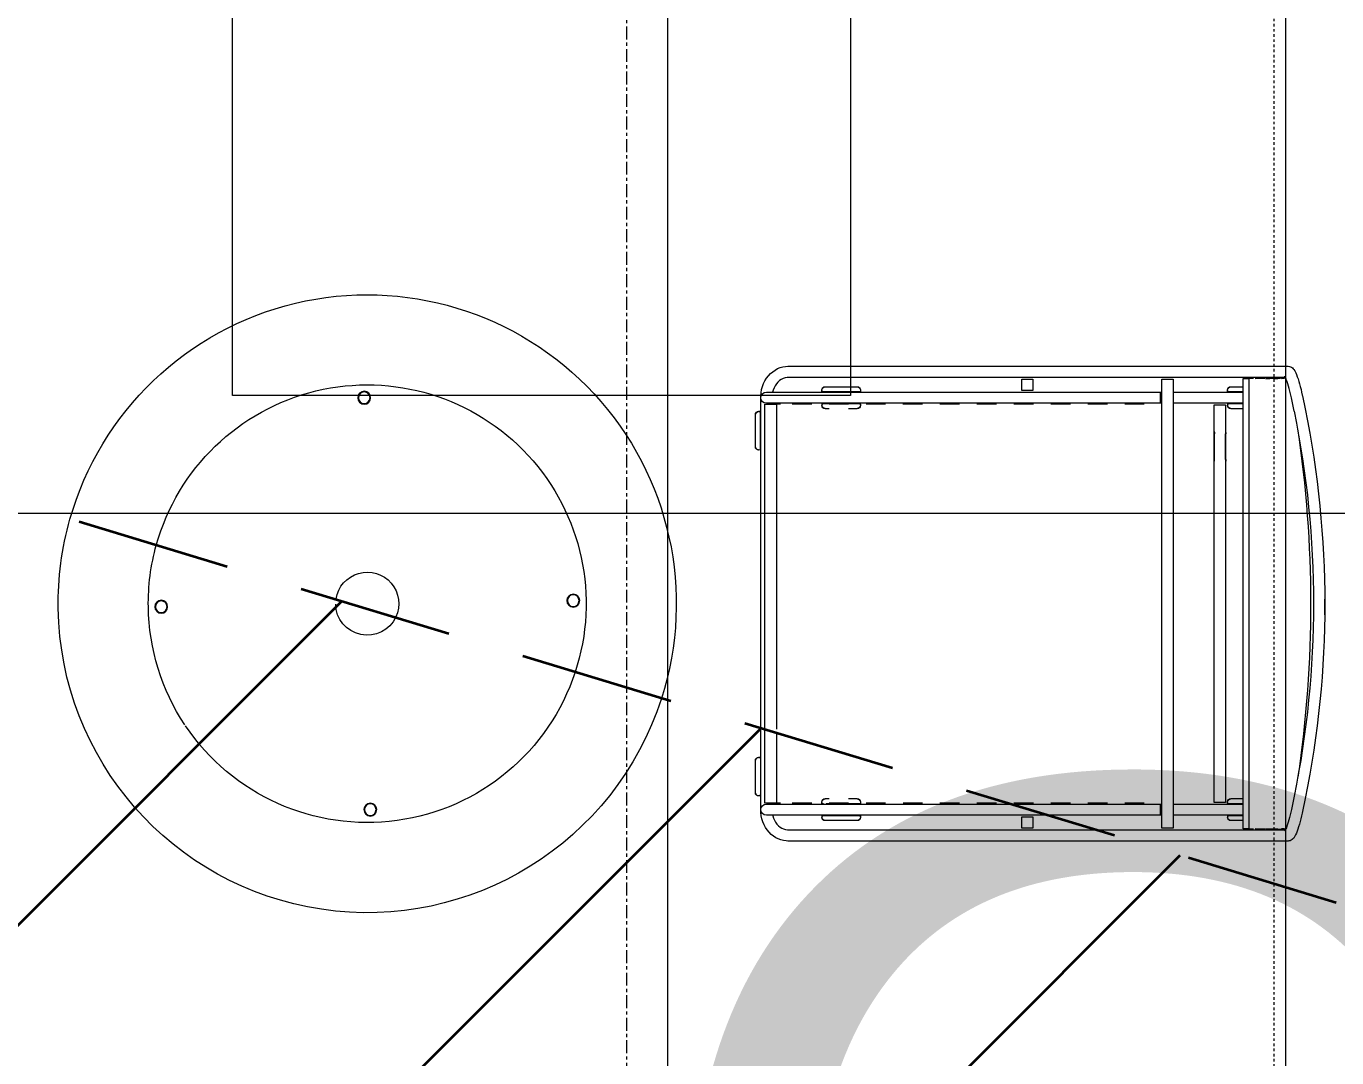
# Model space of a CAD drawing. Header units: inches. Extents: x 3268 to 7018, y 976 to 6708.
# Drawn here: x 5432.1 to 5482.9, y 1843.4 to 1883.5 of the extents above; entities that cross this region are included whole.
import ezdxf

# ---------------------------------------------------------------- set-up
doc = ezdxf.new("R2010")
doc.units = ezdxf.units.IN
doc.header["$MEASUREMENT"] = 0
for name, pattern in [('_Hidden Lines', [0.125, 0.0625, -0.0625]), ('Grid Line 1_2_', [0.8749999999999999, 0.4999999999999999, -0.125, 0.125, -0.125]), ('IMPORT-DASHED _2_', [8.999999999999996, 5.999999999999998, -2.999999999999999])]:
    doc.linetypes.add(name, pattern=pattern)
for name, color, linetype, lineweight in [('A-DETL', 90, 'Continuous', 9), ('C-ESMT-STBK', 4, 'IMPORT-DASHED _2_', 35), ('G-ANNO-TEXT', 231, 'Continuous', 9), ('L-PVMT-CONC-HATC', 252, 'Continuous', 15), ('L-PVMT-HATCH BOUND NPLOT', 45, 'Continuous', 15), ('L-SITE-FURN', 2, 'Continuous', 15), ('S-GRID', 1, 'Continuous', 9), ('site_dwg', 8, 'Continuous', 9)]:
    doc.layers.add(name, color=color, linetype=linetype, lineweight=lineweight)
doc.styles.add('Arial', font='arial.ttf', dxfattribs={"height": 36})

# ---------------------------------------------------------------- blocks, each defined once
blk = doc.blocks.new('site_dwg_Parc Centre Table-V236-Overall Retail Plan Opt 2')
at = {"layer": 'L-SITE-FURN', "color": 10}
for centre, radius in [((0, 7.999999998137354), 0.2500000000000009), ((0, 7.999999998137354), 0.2265650000000007), ((0, 7.999999998137354), 0.2265650000000007), ((-7.99999999674037, 0), 0.2500000000000009), ((-7.99999999674037, 0), 0.2265650000000008), ((-7.99999999674037, 0), 0.2265650000000008), ((8.000000003725289, 0), 0.2500000000000018), ((8.000000003725289, 0), 0.2265650000000008), ((8.000000003725289, 0), 0.2265650000000008), ((0, -8.00000000093132), 0.2500000000000002), ((0, -8.00000000093132), 0.2265650000000007), ((0, -8.00000000093132), 0.2265650000000007)]:
    blk.add_circle(centre, radius, dxfattribs=at)
for radius, start, end in [(11.99999999999999, 16.73228217989292, 198.7236921259378), (8.499999999999993, 16.38939821323646, 199.1046952971192), (8.499999999999993, 16.38939821323646, 199.1046952971192), (12.00000000000001, 359.9999999999996, 16.73228217989289), (8.500000000000004, 359.9999999999996, 16.38939821323644), (8.500000000000004, 359.9999999999996, 16.38939821323644), (1.225000000000001, 9.733454781905465, 205.6785481704834), (1.225000000000001, 9.733454781905465, 205.6785481704834), (11.99999999999999, 198.7236921259378, 359.9999999999993), (1.225, 205.6785481704833, 359.9999999999993), (1.225, 205.6785481704833, 359.9999999999993), (8.500000000000004, 327.2727272727267, 359.9999999999993), (8.500000000000004, 327.2727272727267, 359.9999999999993), (8.499999999999993, 199.1046952971192, 326.9453647495587), (8.499999999999993, 199.1046952971192, 326.9453647495587)]:
    blk.add_arc((0, 0), radius, start, end, dxfattribs=at)
blk = doc.blocks.new('site_dwg_Parc Centre Chair-V237-Overall Retail Plan Opt 2')
at = {"layer": 'L-SITE-FURN', "color": 10}
for p, q in [((-5.15210960805416, 144.8600769862532), (2.092509403824806, 144.8600769862532)), ((-105.3749999999782, 38.52910389877251), (-105.3749999999782, 126.6367470548048)), ((105.0000000447035, 111.662467494607), (105.0000000447035, 109.5102025195956)), ((-98.69507284461359, 100.0222348720381), (-98.69507284460268, 106.8864482269182)), ((-98.62499999999999, 106.8864482045174), (-98.62499999999999, 74.15337688475846)), ((-93.37499999999999, 74.15337686240672), (-93.37499999999999, 106.8864481821656)), ((93.30492715538638, 100.0222348720326), (93.3049271553973, 106.8864482269182)), ((93.37499999999999, 106.8864482045174), (93.37499999999999, 74.15337688475846)), ((98.62500004470347, 74.15337686240672), (98.62500004470347, 106.8864481821656)), ((-98.94305960832934, 99.52610816811465), (-99.58202134071688, 99.52610816811465)), ((-98.62499999999999, 99.91365724056958), (-98.74374702572821, 99.96986766904591)), ((-98.73736099898814, 99.97681114822625), (-98.69814531505106, 100.0194497331977)), ((-93.26318013668059, 99.9582953006029), (-93.37499999999999, 99.91486450284718)), ((-93.0569403916379, 99.52610816811465), (-92.41779573259554, 99.52610816811465)), ((67.12500004470347, 98.7011681422591), (79.12499999999999, 98.7011681422591)), ((67.12499999999999, 98.64116813242434), (79.12499999999999, 98.64116813242434)), ((93.05694039167064, 99.52610819046639), (92.41797870398658, 99.52610819046093)), ((93.37500004470347, 99.91365724056958), (93.25625292956828, 99.96986766904591)), ((93.26263900101183, 99.97681114822625), (93.30185464024542, 100.0194497331977)), ((98.73681986331938, 99.9582953006029), (98.62500004470347, 99.91486450284718)), ((98.94305965306556, 99.52610816811465), (99.58220426739352, 99.52610816811465)), ((65.98043887317179, 93.33116814494132), (80.27772948145865, 93.33116814494132)), ((67.12500004470347, 93.39035830646752), (79.12499999999999, 93.39035830646752)), ((-110.6249999999782, 55.84791749603755), (-110.6249999999891, -100.1555052324638)), ((-93.37499999997816, -99.47116796667432), (-93.37499999998907, -1.056755751960736)), ((-98.94305960832934, -71.47389183188533), (-99.58220422266821, -71.47389183188533)), ((-93.05694034693441, -71.47389180953358), (-93.37499995528559, -71.47389180952813)), ((-93.28729726374148, -71.88685204088686), (-93.37500004470347, -71.86048860847949)), ((-93.293896034349, -71.92328841979905), (-93.30492706594667, -71.97010157252406)), ((-93.30492706594667, -71.97010157252406), (-93.30492706595759, -87.49423745092643)), ((-92.41797865925035, -71.47389178718184), (-93.05694034693441, -71.47389178718184)), ((93.05694034696715, -71.47389183188533), (92.41779577734268, -71.47389183188533)), ((98.71270278096198, -71.88685204088686), (98.62500004470347, -71.86048863083123)), ((99.58202129604614, -71.47389183188533), (98.94305960835116, -71.47389183187987)), ((-98.94305960831842, -89.47389183188533), (-99.5820212960134, -89.47389183187987)), ((-98.73736095428465, -89.02318882942198), (-98.69814531505106, -88.9805502668023)), ((-93.26318013668059, -89.04170467704533), (-93.37499999999999, -89.08513549715279)), ((-93.05694034693441, -89.47389180952813), (-93.37499999998907, -89.47389180953358)), ((-93.30492706594667, -88.97768202419137), (-93.27454903720717, -89.02372752870177)), ((-93.06881582735876, -88.95253305132245), (-93.06351274250845, -89.185348458539)), ((-93.06351274250845, -89.185348458539), (-93.05694034693441, -89.47389180952813)), ((-93.05694034693441, -89.47389180952813), (-92.41779573259554, -89.47389180952813)), ((93.05694034697807, -89.47389183187987), (92.41797865929401, -89.47389183188533)), ((93.37499999999999, -89.0863427594304), (93.25625292956828, -89.03013233095406)), ((93.26263904571532, -89.02318882942198), (93.3018546849489, -88.9805502668023)), ((98.73681986331938, -89.04170467704533), (98.62499999999999, -89.08513549715279)), ((98.94305960836208, -89.47389180953358), (99.58220422269004, -89.47389180953358)), ((-93.37499999997816, -115.3338918238387), (-93.37499999997816, -99.47116796667432)), ((-92.99999999999999, -108.7986343055963), (-92.99999999999999, -110.5939706414938)), ((92.99999999999999, -108.7986343055963), (92.99999999999999, -110.5939706414938)), ((-92.9999999552965, -112.7088918238878), (-93.37500004470347, -112.7088918238878)), ((-58.52558670064899, -116.0187544002692), (93.0000000447253, -116.0187544002583)), ((93.37500004470347, -112.7088918238878), (93.00000004470347, -112.7088918238878)), ((-89.62499999997816, -118.2769514545307), (-89.62499999998907, -118.9160960465124)), ((-72.0757029801607, -118.0712527781725), (-72.11834152042864, -118.0320371612906)), ((-72.01254902780055, -117.9588918238878), (-72.06875950098036, -118.0776388719678)), ((-71.62499999998907, -118.2769514545362), (-71.62499999998907, -118.9159131422148)), ((71.6250000000109, -118.2769514321735), (71.62500000002181, -118.9160960465178)), ((89.17429701983927, -118.0712528005242), (89.13165843486784, -118.0320371612906)), ((89.23745092749594, -117.9588918015361), (89.18124054372309, -118.0776388719678)), ((89.62500000002181, -118.2769514545307), (89.62500000002181, -118.9159131422148))]:
    blk.add_line(p, q, dxfattribs=at)
at = {"layer": 'L-SITE-FURN', "color": 10, "flags": 128}
for points in [[(-90.77290821074347, 135.6949124113271), (-96.91598054764471, 134.4415417761156), (-97.62540552017889, 134.2937403247306), (-98.96581909058294, 133.9975902736732), (-100.2815961241504, 133.6845490113446), (-101.558408662655, 133.3578752205267), (-102.7832608669887, 133.0206164494702), (-103.9443821757923, 132.6755243763873), (-105.0318221300622, 132.3247087598392), (-106.0383843630334, 131.968969456906), (-106.9613782614251, 131.606308579494), (-107.8066007047782, 131.2279690951654), (-108.5996329039226, 130.804939493586), (-109.2361529767295, 130.375674314846), (-109.630794659246, 130.033511549278), (-109.9775705784341, 129.6441143230095), (-110.2702798247228, 129.1915848702738), (-110.4907820820699, 128.6668947414), (-110.6099520921489, 128.0887343287959), (-110.6249999999891, 127.794452078695), (-110.6249999999782, 126.8913959339752), (-110.6249999999782, 55.84791749603755)], [(-57.93745625993324, -117.9588918238332), (96.0000000000109, -117.9588918238387), (96.83152838052409, -117.9384794085672), (98.31162124874389, -117.8002607970884), (99.76960632207191, -117.5324468537674), (101.1900523156037, -117.137286543797), (102.5581654161324, -116.6182548924789), (103.8594558388213, -115.9801257401214), (105.0798734575728, -115.2290366067991), (106.2059940397848, -114.3725502714023), (107.2252615839352, -113.4196849911859), (108.1262827366809, -112.3808754756555), (108.8991392701973, -111.267831288229), (109.5356658250312, -110.0932796000943), (110.0296290367951, -108.870613194953), (110.3767636120538, -107.6135022639737), (110.5746630728354, -106.3355427011356), (110.6250000000218, -105.2819801643), (110.6250000000218, -100.1555052101175), (110.6250000000218, 126.8913959339752), (110.6250000000218, 127.7944520339861), (110.5550550520529, 128.4268960208192), (110.383653178822, 128.9559211582436), (110.1397262960891, 129.4138657898202), (109.8445484787444, 129.8068649545803), (109.5015605092267, 130.1546652317593), (109.0853602588395, 130.4881428704211), (108.5178877115359, 130.8529877141663), (107.6336692124823, 131.3101347238316), (106.7893343567957, 131.6772288233533), (105.7856624275664, 132.0616309270754), (104.7213581353535, 132.4279967621514), (103.5898555219282, 132.7838106751933), (102.3942131996264, 133.1304897889986), (101.142730951331, 133.4668527693102), (99.84646068515575, 133.7906147093072), (98.51808652282851, 134.0990018919601), (97.24291299284594, 134.3741891161098), (96.91598054768836, 134.4415417537584), (90.7729082107653, 135.6949124113216)], [(-89.7233734577894, 130.5508890375495), (-95.86644574999808, 129.2975183576345), (-97.15536260604857, 129.0237716808915), (-98.40060125291346, 128.7383818700909), (-99.60634897649287, 128.4411700218916), (-100.7545000612736, 128.136981010437), (-101.8271318525076, 127.8311853781342), (-102.8065751194954, 127.5298225879669), (-103.6756195127964, 127.2398109063506), (-104.4181503206491, 126.9691722169518), (-105.0207438021898, 126.727079719305), (-105.4756573587656, 126.523363173008), (-105.7844910621643, 126.3672379106283), (-105.9598506242037, 126.2658505663276), (-106.0178630501032, 126.228071808815), (-106.0224640667438, 126.2241754308343)], [(89.7233734577894, 130.5508890375495), (95.86644583940505, 129.2975183576345), (96.53336034715174, 129.1585735827684), (97.79303392767905, 128.8802593722939), (99.02480962872504, 128.587197907269), (100.2102909833193, 128.2839140519499), (101.3319184631109, 127.9752041772008), (102.3724771142006, 127.6663203164935), (103.3150615096092, 127.3631313443184), (104.1429642140865, 127.0724413096905), (104.8395122587681, 126.8025897592306), (105.3880303502083, 126.5645377412438), (105.7353404313326, 126.3935438767075), (105.9417048543691, 126.2771071046591), (106.0209283232689, 126.2253011092543), (106.0150128901005, 126.2303370013833)], [(-105.1528818905353, 126.6679064556956), (-105.0000000447035, 125.8977051749825), (-105.0000000447035, 124.6286621466279), (-105.375, 126.5178685113788)], [(-105.2786941677332, 125.1379868611693), (-105.2786941677332, 123.5285604447126), (-105, 121.3318760097027), (-105, 122.9413024485111), (-105.2786941677332, 125.1379868611693), (-105.1053218543529, 125.1592614948749)], [(105.375, 126.6064691618085), (105.375, -100.1555052325129), (105.375, -105.2819801643491), (105.3608205020428, -105.6872313916683), (105.2209383398294, -106.6131886616349), (104.9326789677143, -107.5213785097003), (104.5025500506163, -108.3923873528838), (103.9400898814201, -109.2112972363829), (103.2557150870561, -109.9664354100823), (102.460274040699, -110.6476757749915), (101.5654963105917, -111.2455129623413), (100.5844651311636, -111.7509766593575), (99.53182411193846, -112.1559558436274), (98.62499999999999, -112.3995553180575)], [(105.1526413410902, 126.6666944995522), (105, 125.8977051749825), (105, 124.6286621242761), (105.375, 126.5178685337305)], [(105.2786942124367, 125.1379869058728), (105.2786942124367, 123.5285604447126), (105.0000000447035, 121.3318760097027), (105.0000000447035, 122.9413024485111), (105.2786942124367, 125.1379869058728), (105.1053218543529, 125.1592614948749)], [(-105.1539507955313, 121.4348114132881), (-105.1539507955313, 119.4870695248246), (-105, 117.2955396920442), (-105, 119.2432815805077), (-105.1539507955313, 121.4348114132881), (-105.0142454355955, 121.4441595599055)], [(105.1539508402347, 121.4348114132881), (105.1539508402347, 119.4870695248246), (105, 117.295539714396), (105, 119.2432815805077), (105.1539508402347, 121.4348114132881), (105.014245480299, 121.4441595599055)], [(105, 112.4805505648255), (105.0612914711237, 114.6559335887432), (105.0612914711237, 116.9422218203544), (105.0000000447035, 114.7668388411403), (105.0000000447035, 112.4805505648255)], [(-104.9999999552965, 109.5102024972439), (-104.9999999552965, 106.8864482045174), (105, 106.8864482045174), (105, 109.5102025195956), (-104.9999999552965, 109.5102025195956), (-104.9999999552965, 111.6624675169587)], [(-101.1273621171713, 106.8864482268691), (-101.1273621171713, 101.0261081904173), (-101.1128357201815, 101.0261081904173)], [(-93.30492711067198, 106.8864482045174), (-93.30492711067198, 100.0223179534078), (-93.27454908192156, 99.97627249360083)], [(-90.88716427981852, 101.0261081904173), (-90.8726378828287, 101.0261081904173), (-90.8726378828287, 106.8864482045174)], [(90.8726378828287, 106.8864482268691), (90.8726378828287, 101.0261081904173), (90.887164324522, 101.0261081904173)], [(98.69507293403147, 106.8864482045174), (98.69507293403147, 100.0223179534078), (98.72545096278189, 99.97627249360083)], [(101.1128357648849, 101.026108212769), (101.1273621171713, 101.026108212769), (101.1273621171713, 106.8864482045174)], [(-99.58202134070596, 99.52610819046639), (-99.60030193625788, 99.52621509884737), (-99.61808972058496, 99.52654107664965)], [(-98.62499999998907, 99.52610819047185), (-98.94305960832934, 99.52610819046639), (-98.9364872127553, 99.81465154146098), (-98.93118417261938, 100.047466948683), (-98.89414197205404, 100.0464817062511), (-98.83367116748194, 100.0434581637873), (-98.77777183054785, 100.0389567465081), (-98.73293553291658, 100.0334674269452), (-98.70432592926225, 100.0275932774439), (-98.69509412346086, 100.021981291522)], [(-93.06881582736968, 100.0474669709802), (-93.06351278722285, 99.81465154141186), (-93.05694039165972, 99.52610816806553), (-93.37499999999999, 99.52610816806553)], [(80.2842925339937, 93.39116813242434), (92.62499999999999, 93.39116813242434), (92.62499999999999, 93.83476209640502), (92.62499999999999, 98.64116815477608), (-92.62499999999999, 98.64116815477608), (-92.62499999999999, 93.83476209640502), (-92.62499999999999, 93.39116815477608), (65.96570742130278, 93.39116815477608)], [(-92.41779573259554, 99.52610819046639), (-92.39969806372027, 99.52621509884737), (-92.38191023466787, 99.5265410766551)], [(92.41797870398658, 99.52610819046093), (92.3996980637421, 99.52621507649563), (92.38191027941501, 99.5265410766442)], [(93.3750000000109, 99.52610819046639), (93.05694039167064, 99.52610819046639), (93.06351278723376, 99.81465154146098), (93.06881582738059, 100.0474669486775), (93.10585802795684, 100.0464817062511), (93.16632883251803, 100.0434581637873), (93.22222816946304, 100.0389567465081), (93.26706446708339, 100.0334674269452), (93.29567411543029, 100.0275932774439), (93.30490587653911, 100.0219812915275)], [(98.9311841726303, 100.0474669262767), (98.93648725748061, 99.81465154141186), (98.94305965304373, 99.52610816806553), (98.62499999999999, 99.52610816806553)], [(99.58220426739352, 99.52610819046639), (99.6003019362797, 99.52621509885283), (99.6180897206177, 99.52654107664965)], [(65.9848535209894, 93.39554024487732), (66.21289944648741, 93.40234395861624), (66.62631310522555, 93.43257542699574), (67.12499999999999, 93.44903560727833), (79.12499999999999, 93.44903560727833)], [(-98.62499999997816, 68.90337688480757), (-98.62499999998907, 68.17439402644776), (-98.62499999998907, 16.26205784523881)], [(-98.62499999999999, 68.17439402639864), (-98.53555530309676, 68.21346965432166), (-98.27331666648386, 68.24988236278294), (-97.85615529119967, 68.28115066140889), (-97.31249999999999, 68.30514366924761), (-96.67939996719359, 68.3202262893319), (-95.9999999552965, 68.32537069916724), (-95.3205999881029, 68.3202262893319), (-94.68749999999999, 68.30514366924761), (-94.14384466409682, 68.28115063905715), (-93.72668328881262, 68.24988236278294), (-93.46444465219973, 68.2134696766734), (-93.37499999999999, 68.17439404875039)], [(-93.37499999998907, -1.056755751960736), (-93.37499999998907, 68.1743940487995), (-93.37499999997816, 68.90337688480757)], [(93.37499999999999, 68.90337688475846), (93.37499999999999, 68.17439402639864), (93.37499999999999, -99.47116796672343), (93.37499999999999, -115.3338918238878)], [(93.37499999999999, 68.17439402639864), (93.46444469690321, 68.21346965432166), (93.7266833335161, 68.24988236278294), (94.1438447088003, 68.28115066140889), (94.68749999999999, 68.30514364689587), (95.32060003280638, 68.3202262893319), (95.99999999999999, 68.32537069916724), (96.67940001189707, 68.3202262893319), (97.31249999999999, 68.30514366924761), (97.85615529119967, 68.28115063905715), (98.27331666648386, 68.24988236278294), (98.53555530309676, 68.2134696766734), (98.62499999999999, 68.17439404875039)], [(98.62500004470347, -115.3338918238878), (98.62500004470347, -99.47116796672343), (98.62500004470347, 68.17439404875039), (98.62500004470347, 68.90337686240672)], [(-92.99999999999999, 60.77884586155414), (-92.99999999999999, 51.79374405741691), (-92.99999999999999, 51.6643354743719)], [(92.99999999999999, 60.77884588390588), (92.99999999999999, 51.79374403506517), (92.99999999999999, 51.66433545202016)], [(-92.99999999999999, 43.55740070343017), (-92.99999999999999, 34.5722988769412), (-92.99999999999999, 34.44289031624793)], [(92.99999999999999, 43.55740070343017), (92.99999999999999, 34.57229889929294), (92.99999999999999, 34.44289031624793)], [(-98.62499995528559, -112.398599468117), (-98.86105611918173, -112.3507544248805), (-99.94338691232404, -112.0128419324264), (-100.9616946279784, -111.5727264806137), (-101.9005755185863, -111.0389902889183), (-102.746560111631, -110.421585895072), (-103.4883688688169, -109.7312699853883), (-104.116953894485, -108.9789018853953), (-104.62521252035, -108.1746968328407), (-105.0072815269123, -107.3276662006483), (-105.2574798613568, -106.4456964209185), (-105.3693927526365, -105.5368741750226), (-105.3749999999782, -105.2819801643), (-105.3749999999891, -100.1555052324638), (-105.3749999999782, 38.52910389877251)], [(-92.99999999999999, 26.33595556765794), (-92.99999999999999, 17.35085374116897), (-92.99999999999999, 17.22144515812397)], [(92.99999999999999, 26.33595556765794), (92.99999999999999, 17.35085371881723), (92.99999999999999, 17.22144515812397)], [(-98.62499999998907, 16.26205784523881), (-98.62499999997816, -99.47116796667432), (-98.62499999997816, -115.3338918238387)], [(-104.6100000142833, 8.891908183742997), (-104.6100000142942, 3.641908183742998), (-99.36000001429419, 3.641908183742998)], [(-99.36000001429419, 3.641908183742998), (-99.36000001428327, 8.891908183742997), (-104.6100000142833, 8.891908183742997)], [(-92.99999999999999, 9.114510409533976), (-92.99999999999999, 0.1294085830450058), (-92.99999999999999, 0)], [(92.99999999999999, 9.114510409533976), (92.99999999999999, 0.1294085830450058), (92.99999999999999, -2.235174179077148e-08)], [(104.6100000143051, 3.641908206045627), (104.6100000143051, 8.891908206045626), (99.3600000143051, 8.891908206045626), (99.3600000143051, 3.641908183693885), (104.6100000143051, 3.641908183693885)], [(-92.9999999552965, -8.106934770941733), (-92.9999999552965, -17.09203657507896), (-92.9999999552965, -17.22144518047571)], [(93.00000004470347, -8.10693474858999), (93.00000004470347, -17.09203657507896), (93.00000004470347, -17.22144513577222)], [(-92.99999999999999, -25.32837990671396), (-92.99999999999999, -34.31348173320293), (-92.99999999999999, -34.44289031624793)], [(92.99999999999999, -25.32837990671396), (92.99999999999999, -34.31348175555467), (92.99999999999999, -34.44289031624793)], [(-92.99999999999999, -42.54982506483793), (-92.99999999999999, -51.53492686897516), (-92.99999999999999, -51.6643354743719)], [(93.00000004470347, -42.54982506483793), (93.00000004470347, -51.5349268913269), (93.00000004470347, -51.6643354743719)], [(-92.99999999999999, -59.7712702229619), (-92.99999999999999, -68.75637204945086), (-92.99999999999999, -68.88578061014412)], [(92.99999999999999, -59.7712702229619), (92.99999999999999, -68.75637204945086), (92.99999999999999, -68.88578061014412)], [(-101.1128357201815, -72.9738918095827), (-101.1273620724678, -72.9738918095827), (-101.1273620724678, -87.97389178723095), (-101.1128357201815, -87.97389178723095)], [(-99.58220422266821, -71.47389180953358), (-99.60030189154348, -71.47399871790911), (-99.61808972059588, -71.47432471806859)], [(-98.9311841726303, -71.99525056779383), (-98.93648721277712, -71.76243518292902), (-98.94305960834025, -71.47389183193444), (-98.6249999552965, -71.47389183193444)], [(-98.69507288931707, -88.9777651056156), (-98.69507288930616, -71.97011505062981), (-98.74199491737089, -71.93608356262301), (-98.72644945978026, -71.9244029446945)], [(-93.06881582734785, -71.99525056774472), (-93.06351274250845, -71.76243518287991), (-93.05694034693441, -71.47389180953358)], [(-92.38191027938227, -71.47432471806859), (-92.39969810841284, -71.47399874026631), (-92.41797865925035, -71.47389178718184)], [(-90.8726378828287, -76.99271538108586), (-90.8726378828287, -72.97389178723095), (-90.88716427981852, -72.97389178723095)], [(90.887164324522, -72.9738918095827), (90.8726378828287, -72.9738918095827), (90.8726378828287, -76.99271538108586)], [(92.41779577734268, -71.47389183188533), (92.3996980637421, -71.47399874026631), (92.3819102794041, -71.47432471806313)], [(93.06881582736968, -71.99525056779383), (93.06351278722285, -71.76243518292902), (93.05694034695624, -71.47389183193444), (93.37500004470347, -71.47389183193444)], [(93.30492711069381, -88.9777651056156), (93.30492711069381, -71.97011505062436), (93.25800512732165, -71.93608356262301), (93.27355049552715, -71.9244029446945)], [(98.93118421733378, -71.99525056779383), (98.93648721277712, -71.76243518292902), (98.94305960834025, -71.4738918095827), (98.62500004470347, -71.4738918095827)], [(98.70610401034354, -71.9232884198427), (98.69507288932799, -71.97010159492491), (98.69507288932799, -88.97768204659222), (98.72545096278189, -89.02372752875088)], [(99.61808972062862, -71.47432474042033), (99.6003019362797, -71.47399874026631), (99.58202129604614, -71.47389183188533)], [(101.1128357201815, -87.97389183193444), (101.1273621171713, -87.97389183193444), (101.1273621171713, -72.97389178723095), (101.1128357201815, -72.97389178723095)], [(-92.99999999999999, -76.99271538108586), (-92.99999999999999, -85.97781720757483), (-92.99999999999999, -86.10722579061984)], [(92.99999999999999, -76.99271538108586), (92.99999999999999, -85.97781720757483), (92.99999999999999, -86.1072257682681)], [(-99.58202129600248, -89.47389178718184), (-99.6003018915544, -89.4737849011526), (-99.61808972058496, -89.47345890099312)], [(-98.62499999997816, -89.47389180953358), (-98.94305960832934, -89.47389180953358), (-98.9364872127553, -89.18534843618725), (-98.93118417261938, -88.95253305132245), (-98.89414197204313, -88.9535182713971), (-98.83367116748194, -88.95654181386088), (-98.77777178583345, -88.96104325349187)], [(-98.77777178583345, -88.96104325349187), (-98.73293553290567, -88.96653257305478), (-98.70432588456968, -88.97240670020436), (-98.69509416816435, -88.97801870847796)], [(-92.41779573259554, -89.47389180952813), (-92.39969806372027, -89.4737849011526), (-92.38191023466787, -89.47345892335032)], [(-90.88716423511504, -87.97389183193444), (-90.8726378828287, -87.97389183193444), (-90.8726378828287, -86.1072257682681)], [(90.8726378828287, -86.1072257682681), (90.8726378828287, -87.97389183193444), (90.88716427981852, -87.97389183193444)], [(92.41797865929401, -89.47389183188533), (92.39969810844558, -89.4737849011526), (92.3819102794041, -89.47345890099312)], [(93.3750000447253, -89.47389180953358), (93.05694034697807, -89.47389180952813), (93.06351274253028, -89.18534843618725), (93.0688158273915, -88.95253305131699), (93.10585798324244, -88.95351827140256), (93.16632883251803, -88.95654181386088), (93.22222816946304, -88.96104325349187), (93.2670644670943, -88.96653257305478), (93.2956740707268, -88.97240670020436), (93.30490583182471, -88.97801868612622)], [(98.9311841726303, -88.95253305137156), (98.93648721277712, -89.18534845858811), (98.94305960834025, -89.4738918095827), (98.62500004470347, -89.4738918095827)], [(99.58220422269004, -89.47389180953358), (99.60030189158714, -89.4737849011526), (99.6180897206177, -89.47345892335032)], [(-92.99999999999999, -94.21416053920983), (-92.99999999999999, -103.1992623656988), (-92.99999999999999, -103.3286709263921)], [(92.99999999999999, -94.21416053920983), (92.99999999999999, -103.1992623656988), (92.99999999999999, -103.3286709263921)], [(-110.6249999999891, -100.1555052324638), (-110.6249999999891, -105.2819801643), (-110.5979951172849, -106.0539769380793), (-110.4342324882527, -107.3279463797316), (-110.1241589337369, -108.5789549275741), (-109.671241119493, -109.7949756904945), (-109.079865396001, -110.9646636619673), (-108.3554540276309, -112.0769045501456), (-107.5046180337449, -113.1208061053858), (-106.5353038161884, -114.0857949479923), (-105.4568725973258, -114.9618038534627)], [(-105.4568725973258, -114.9618038534627), (-104.2800748050104, -115.7395071163282), (-103.016919091333, -116.4105496555021), (-101.6804651766906, -116.9677272587469), (-100.2845858037253, -117.4050975590453), (-98.84373584388594, -117.7180253639326), (-97.37275207041601, -117.9031810238466), (-95.99999999997816, -117.9588918238332), (-57.93745625993324, -117.9588918238332)], [(-60.17004777034526, -110.5939706414392), (-92.99999995528559, -110.5939706414447), (-92.99999995528559, -116.0187544002638), (-58.52558670064899, -116.0187544002692)], [(93.0000000447253, -116.0187544002583), (93.00000004471438, -110.5939706414447), (-58.47845779051567, -110.5939706414447)], [(-89.10364124178885, -118.2650759965181), (-89.33645662665366, -118.2703790366649), (-89.62499999999999, -118.2769514545798), (-89.62499999999999, -117.9588918238878)], [(-89.62499999998907, -118.9160960465124), (-89.62489306925634, -118.9341937377558), (-89.62456709144315, -118.9519815444455)], [(-72.1211267262588, -118.0289647131667), (-89.1287767588983, -118.0289647131667), (-89.16280826925139, -118.0758866965225), (-89.17448888717989, -118.0603413283334)], [(-88.12499999999999, -120.4467275217175), (-88.12499999999999, -120.4612539410591), (-73.12499999999999, -120.4612539410591), (-73.12499999999999, -120.4467275217175)], [(-71.62500004468164, -117.958891801487), (-71.62500004469256, -118.2769514545307), (-71.91354332863192, -118.2703790589676), (-72.14635880289278, -118.265075996469), (-72.14537353811464, -118.2280338182554), (-72.14234997331003, -118.1675629913316), (-72.13784855603079, -118.1116636543975), (-72.13235923645696, -118.0668273567662), (-72.12648506461481, -118.0382177307711), (-72.12087312339644, -118.0289859920249)], [(-71.62499999998907, -118.9159131422148), (-71.62510693071088, -118.9341937377558), (-71.62543290852408, -118.9519815667972)], [(72.1463588029146, -118.2650759965181), (71.91354337334631, -118.2703790590167), (71.62499999999999, -118.2769514322281), (71.62499999999999, -117.9588918238878)], [(71.6250000447253, -118.9160960465124), (71.62510693075454, -118.9341937377558), (71.62543290855682, -118.9519815444455)], [(72.07551111282008, -118.0603413283279), (72.08719177545207, -118.0758866965279), (72.11834152045047, -118.0320371388898), (89.12887327374118, -118.0320371388898)], [(73.12500004470347, -120.4467275217175), (73.12500004470347, -120.4612539410591), (88.12499999999999, -120.4612539410591), (88.12499999999999, -120.4467275440693)], [(89.12912692130702, -118.0289859920249), (89.12351489069259, -118.0382177307711), (89.11764076354301, -118.066827379118), (89.1121514439801, -118.1116636767492), (89.10764998199737, -118.1675629689744), (89.10462646187442, -118.2280337735519), (89.10364128650325, -118.2650760188207), (89.33645662666457, -118.2703790366158), (89.62500000002181, -118.2769514545307), (89.62500000002181, -117.9588918238387)], [(89.62500000002181, -118.9159131422148), (89.62489306927817, -118.934193715404), (89.62456709148681, -118.95198154444)]]:
    blk.add_lwpolyline(points, dxfattribs=at)
for points in [[(-105.0612914711237, 114.6559335663915), (-105, 112.4805505871773), (-105, 114.7668388411403), (-105.0612914711237, 116.9422218203544)], [(104.6250000447035, 68.90337688475846), (104.6250000447035, 74.15337688475846), (-104.625, 74.15337688475846), (-104.625, 68.90337688475846)]]:
    blk.add_lwpolyline(points, close=True, dxfattribs=at)
at = {"layer": 'L-SITE-FURN', "color": 10}
for centre, radius, start, end in [((0, -309.2295132279395), 454.0897107672926, 78.4688402691743, 101.531159694192), ((4.470348358154296e-08, -309.2294307053089), 448.8396299040457, 78.46884544236396, 101.531154557636), ((-2.820789813995361e-05, -413.986047886312), 552.2285268878792, 81.50895585287802, 98.42182215086625), ((-99.60001297295092, 101.0390935465693), 1.512878487691319, 180.4917886857532, 269.989056738435), ((-99.54299555718897, 101.0243585184216), 1.499698701978213, 179.9331543286035, 267.1298367828626), ((-93.11782054603098, 99.40495967119931), 0.6443734013667467, 85.63843134259743, 106.6495027717517), ((-92.3984945565462, 101.0375884696841), 1.511373856719696, 269.9543737267632, 359.56478090988), ((-92.457004442811, 101.0243585184216), 1.499698701983068, 272.8701631283136, 0.06684565360955659), ((66.81721687316893, 93.72848682850598), 4.982197312627298, 86.45820757647644, 99.58243239901385), ((79.44289608299731, 94.13531854748724), 4.576902952133486, 79.89101692512563, 93.98277636692633), ((92.39998707175253, 101.0390935465693), 1.512878486939317, 180.4917886057145, 269.989056738435), ((92.45700448751448, 101.0243585184216), 1.499698701978213, 179.9331543286035, 267.1298367828632), ((98.88217945396899, 99.40495967119931), 0.6443734013684133, 85.6384313425986, 106.6495027717511), ((99.60150548815726, 101.0375884696841), 1.511373856719681, 269.9543737267632, 359.56478090988), ((99.54299555718897, 101.0243585184216), 1.499698701980392, 272.8701631283133, 0.06684565360967626), ((66.40522603690623, 98.8965696170926), 5.55305661051406, 262.4883124783293, 277.4474965844498), ((79.49106489121912, 89.01849371194838), 4.445638867839188, 80.06250154827138, 94.7232232825234), ((79.84101618826388, 99.9614828377962), 6.610019421239008, 263.7813555604127, 276.2831160545116), ((-99.60150544345377, -72.98537211120127), 1.511373855967898, 89.9543737267635, 179.5647809098804), ((-99.54299555718897, -72.9721421599388), 1.49969870198284, 92.87016312831388, 180.0668456536092), ((-98.90497863292693, -71.14105689525603), 0.8545955637802443, 268.2427905895108, 284.0421402390015), ((-93.11782054603098, -71.35274329036473), 0.6443734013737976, 253.350497172028, 274.3615686396673), ((-92.39998707175253, -72.9868771880865), 1.512878488443172, 0.4917886857529703, 89.9890567384349), ((-92.457004442811, -72.9721421599388), 1.499698701977787, 359.9331543286032, 87.12983678286325), ((92.39849451184271, -72.98537211120127), 1.511373855216513, 89.95437372676345, 179.5647809098801), ((92.457004442811, -72.9721421599388), 1.499698701980306, 92.87016312831328, 180.0668456536093), ((93.09502136707304, -71.14105689525603), 0.8545955637794054, 268.2427905895109, 284.0421402390029), ((98.88217945396899, -71.35274329036473), 0.6443734013749574, 253.3504971720273, 274.361568639667), ((99.60001297295092, -72.9868771880865), 1.512878488443158, 0.4917886857529703, 89.98905673843544), ((99.54299555718897, -72.9721421599388), 1.499698701980217, 359.9331543286032, 87.12983678286355), ((-99.60001292824744, -87.9609064310789), 1.51287848769139, 180.4917886857532, 269.989056738435), ((-99.54299555718897, -87.97564148157834), 1.499698701977744, 179.9331543286035, 267.1298367828628), ((-93.11782054603098, -89.5950403511524), 0.6443734013576818, 85.63843134259805, 106.6495027717517), ((-92.3984945565462, -87.96241153031586), 1.511373856720037, 269.9543737267632, 359.56478090988), ((-92.457004442811, -87.97564148157834), 1.499698701982769, 272.8701631283137, 0.06684565360957052), ((92.39998707175253, -87.9609064310789), 1.512878486939317, 180.491788605715, 269.989056738435), ((92.457004442811, -87.97564148157834), 1.499698701977744, 179.9331543286035, 267.1298367828628), ((98.88217945396899, -89.5950403511524), 0.6443734013588502, 85.63843134259838, 106.6495027717522), ((99.60150548815726, -87.96241150796412), 1.511373856719866, 269.9543737267632, 359.56478090988), ((99.54299555718897, -87.97564148157834), 1.499698701980194, 272.8701631283137, 0.06684565360968389), ((-95.99999999999999, -115.3338918238878), 2.625000000000043, 180.0000000355735, 0), ((95.99999999999999, -115.3338918238878), 2.625000000000085, 180.0000000355735, 0), ((-88.11351969838141, -118.9353972896933), 1.511373856719653, 179.9543737267711, 269.5647808387338), ((-88.12674964964388, -118.8768873587251), 1.499698701979965, 182.870163128313, 270.0668456536202), ((-89.95783491432665, -118.2388704568148), 0.85459556369123, 358.242790598673, 14.0421402670435), ((-73.13798537850379, -118.933904774487), 1.512878488443051, 270.4917887657909, 359.989056729542), ((-73.1232503056526, -118.8768873587251), 1.499698701975527, 269.9331543285927, 357.1298368716865), ((73.13648030161856, -118.9353972896933), 1.511373856719425, 179.9543737267711, 269.5647808387342), ((73.12325035035609, -118.8768873810768), 1.499698701980136, 182.8701631283138, 270.0668456536202), ((71.29216508567332, -118.2388704121113), 0.8545955636621128, 358.2427905986731, 14.04214026704255), ((88.1120145767927, -118.933904774487), 1.512878488443051, 270.4917887657915, 359.989056729542), ((88.12674969434737, -118.8768873810768), 1.499698701975371, 269.9331543285932, 357.1298368716861)]:
    blk.add_arc(centre, radius, start, end, dxfattribs=at)
for centre, major_axis, ratio, start_param, end_param in [((-98.87507289648055, 100.0325036868453), (0.1800000000000537, 0), 0.08748866352632668, 1.887808886359502, 2.664986530857012), ((-93.12492710351943, 100.0325036868453), (0.1800000000000882, 0), 0.08748866352627552, 0.4766061227329479, 1.25378376723009), ((93.12492710351943, 100.0325036868453), (0.1800000000000134, 0), 0.08748866352634627, 1.887808886359343, 2.66498653085703), ((98.87507289648055, 100.0325036868453), (0.1799999999999925, 0), 0.08748866352632204, 0.4766061227329122, 1.253783767230082), ((-98.87507289648055, -71.98028735071419), (0.1800000000000536, 0), 0.0874886635253937, 3.618198776308566, 4.395376420819843), ((-93.12492710351943, -71.98028732836245), (0.1800000000000843, 0), 0.08748866352541283, 5.029401539950264, 5.806579184461035), ((93.12492714822291, -71.98028735071419), (0.1800000000000088, 0), 0.08748866352541548, 3.618198776308537, 4.395376420819769), ((98.87507289648055, -71.98028730601071), (0.17999999999999, 0), 0.08748866352545866, 5.029401539950195, 5.806579184461103), ((-98.87507289648055, -88.96749629080294), (0.1800000000000418, 0), 0.08748866352635588, 1.887808886362882, 2.664986530857147), ((-93.12492714822291, -88.96749631315468), (0.1800000000000863, 0), 0.08748866352632229, 0.8651949449799179, 1.253783767226574), ((-93.12492714822291, -88.96749631315468), (0.1800000000000882, 0), 0.08748866352631172, 0.476606122733581, 0.8651949449799774), ((93.12492714822291, -88.96749629080294), (0.1800000000000015, 0), 0.08748866352637547, 1.887808886362724, 2.664986530857166), ((98.87507289648055, -88.96749631315468), (0.1799999999999925, 0), 0.08748866352639217, 0.4766061227325854, 1.253783767226563), ((-89.11860448122023, -118.2089646980166), (0, 0.1799999999998436), 0.08748866352621101, 3.618198776316555, 4.395376420819103), ((-72.13139547407626, -118.2089646980166), (0, 0.1799999999998229), 0.08748866352601341, 1.887808886361475, 2.66498653086476), ((72.13139551877974, -118.2089647203684), (0, 0.1799999999998404), 0.08748866352642531, 3.61819877631745, 4.395376420816689), ((89.11860448122023, -118.2089647203684), (0, 0.1799999999998229), 0.08748866352601341, 1.887808886361475, 2.66498653086476)]:
    blk.add_ellipse(centre, major_axis=major_axis, ratio=ratio, start_param=start_param, end_param=end_param, dxfattribs=at)
blk = doc.blocks.new('site_dwg-12440225-Overall Retail Plan Opt 2')
at = {"layer": 'C-ESMT-STBK'}
h = blk.add_hatch(dxfattribs=at)
h.set_pattern_fill('FP_236', color=43, style=0, pattern_type=2)
h.set_pattern_definition([(41.19300000000002, (24349227.445, 9821790.73), (-9.878962955707756, 11.2874306606842), [])])
h.paths.add_polyline_path([(24340754.41764874, 9814238.256800799), (24341007.28369483, 9818038.207201697), (24340597.61508091, 9818336.289935663), (24339080.54507963, 9818175.041572), (24339041.04656363, 9818170.586227996), (24338991.68861391, 9818164.27902802), (24338951.70183868, 9818158.637384389), (24338912.96937073, 9818152.689061128), (24338874.36010189, 9818146.280125272), (24338835.87236292, 9818139.411975248), (24338797.50579851, 9818132.085986648), (24338766.50818425, 9818125.853604812), (24338766.89231019, 9818124.002092425), (24338807.18576453, 9818132.259389622), (24338846.06993594, 9818139.731584428), (24338885.04424, 9818146.727429258), (24338924.10287013, 9818153.245822722), (24338956.51865115, 9818158.316607647), (24338953.32382087, 9818110.342748318), (24338969.07279708, 9818112.710400388), (24339007.86497075, 9818118.055290567), (24339046.71994471, 9818122.92269113), (24339092.45343486, 9818128.037917001), (24340292.99008468, 9818255.650188034), (24340584.31472673, 9818286.605874758), (24340934.68922023, 9818031.666679043), (24340687.3560084, 9814314.861073798), (24339595.34670922, 9814726.863514047), (24339587.50957331, 9814715.68687136), (24338715.45843181, 9815327.180653278), (24338691.60180446, 9815293.158049863), (24339013.48739237, 9815068.288049085), (24339549.36884944, 9814692.907733086), (24340725.61240819, 9814249.124683892)])
h.paths.add_polyline_path([(24338722.46981283, 9815337.179779818), (24338763.80719084, 9815396.132170605), (24338658.92817304, 9815468.79891386), (24338617.74228099, 9815409.741564125), (24338722.19139668, 9815337.372683933)])
at = {"layer": 'C-ESMT-STBK', "color": 210}
blk.add_line((24339917.0102776, 9814605.502625486), (24340687.34726187, 9814314.863417951), dxfattribs=at)
at = {"layer": 'L-PVMT-CONC-HATC', "color": 10}
for p, q in [((24340179.51165616, 9814574.200634364), (24340175.11491864, 9814508.123694485)), ((24340203.49094603, 9814573.091795383), (24340198.57893452, 9814499.2709935)), ((24339986.66817606, 9814527.919770231), (24340151.76199184, 9814516.934482854)), ((24340151.76199184, 9814516.934482854), (24340698.38253998, 9814480.56253409)), ((24340175.11491864, 9814508.123694485), (24340171.78485458, 9814458.077394953)), ((24340198.57893452, 9814499.2709935), (24340195.24887046, 9814449.224693965))]:
    blk.add_line(p, q, dxfattribs=at)
at = {"layer": 'L-PVMT-HATCH BOUND NPLOT', "color": 10, "flags": 128}
blk.add_lwpolyline([(24340159.04975714, 9814521.029057173), (24340162.23661391, 9814568.923148083), (24340186.18365936, 9814567.3297197), (24340182.99680259, 9814519.43562879)], close=True, dxfattribs=at)
at = {"extrusion": (0, 0, -1), "zscale": -1, "rotation": 2.961392089773114}
blk.add_blockref('site_dwg_Parc Centre Table-V236-Overall Retail Plan Opt 2', (-24340163.73153073, 9814512.619226761), dxfattribs=at)
at = {"extrusion": (0, 0, -1), "xscale": 0.08333333333333327, "yscale": 0.08333333333333327, "zscale": -0.08333333333333327, "rotation": 93.8068303748066}
blk.add_blockref('site_dwg_Parc Centre Chair-V237-Overall Retail Plan Opt 2', (-24340188.78581998, 9814510.95212272), dxfattribs=at)

msp = doc.modelspace()

# ---------------------------------------------------------------- linework, layer by layer
at = {"layer": 'A-DETL', "linetype": '_Hidden Lines'}
msp.add_line((5480.500343047533, 1929.148582565577), (5480.500343047533, 1750.920873354887), dxfattribs=at)
at = {"layer": 'S-GRID', "linetype": 'Grid Line 1_2_'}
msp.add_line((5455.368360364638, 2338.447046999771), (5455.368360364635, 1191.870655694113), dxfattribs=at)

# ---------------------------------------------------------------- block references
at = {"layer": 'site_dwg', "color": 53, "lineweight": 15, "rotation": 3.810000000000009}
msp.add_blockref('site_dwg-12440225-Overall Retail Plan Opt 2', (-23628768.691637, -11408316.78144797), dxfattribs=at)

# ---------------------------------------------------------------- texts
at = {"layer": 'G-ANNO-TEXT', "color": 7, "lineweight": 20, "insert": (5455.464963845039, 1854.055950817516), "char_height": 35.99999999999999, "width": 378.144, "attachment_point": 1, "style": 'Arial'}
msp.add_mtext('Outdoor Patio', dxfattribs=at)

doc.saveas('drawing.dxf')
